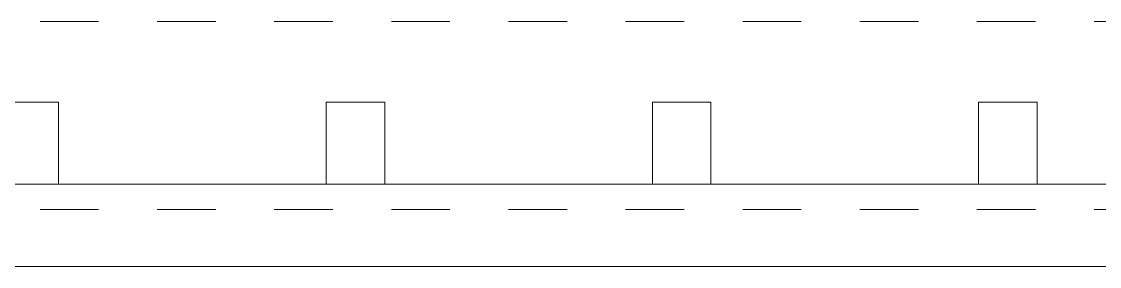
# Model space of a CAD drawing. Header units: metres. Extents: x 13.9 to 26.7, y -0.2 to 3.2.
# Drawn here: x 18.063 to 19.903, y 2.503 to 2.92 of the extents above; entities that cross this region are included whole.
import ezdxf

# ---------------------------------------------------------------- set-up
doc = ezdxf.new("R2010")
doc.units = ezdxf.units.M
doc.linetypes.add('_Pontos', pattern=[0.002, 0, -0.002])
doc.layers.add('Níveis', color=50, linetype='Continuous', lineweight=9)
doc.layers.add('Quadro estrutural', color=7, linetype='Continuous', lineweight=5)

# ---------------------------------------------------------------- blocks, each defined once
blk = doc.blocks.new('Tram - Tram-3151187-Corte 1')
at = {"layer": 'Quadro estrutural', "color": 10}
for p, q in [((18.5827, 2.6428), (18.1255, 2.6428)), ((19.1398, 2.6428), (18.6827, 2.6428)), ((19.697, 2.6428), (19.2398, 2.6428)), ((20.2541, 2.6428), (19.797, 2.6428)), ((17.5612, 2.5028), (20.6126, 2.5028))]:
    blk.add_line(p, q, dxfattribs=at)
blk = doc.blocks.new('Tram - Tram-V4407-Corte 1')
at = {"layer": 'Quadro estrutural', "color": 10}
for p, q in [((18.5827, 2.6428), (18.1255, 2.6428)), ((19.1398, 2.6428), (18.6827, 2.6428)), ((19.697, 2.6428), (19.2398, 2.6428)), ((20.2541, 2.6428), (19.797, 2.6428)), ((17.2768, 2.5028), (20.2612, 2.5028))]:
    blk.add_line(p, q, dxfattribs=at)
blk = doc.blocks.new('Tram - Tram-3151188-Corte 1')
at = {"layer": 'Quadro estrutural', "lineweight": 20}
for p, q in [((16.4541, 2.7828), (16.3541, 2.7828)), ((16.3541, 2.7828), (16.3541, 2.6428)), ((16.4541, 2.6428), (16.4541, 2.7828)), ((16.3541, 2.6428), (16.4541, 2.6428))]:
    blk.add_line(p, q, dxfattribs=at)

msp = doc.modelspace()

# ---------------------------------------------------------------- linework, layer by layer
at = {"layer": 'Níveis', "color": 9, "linetype": '_Pontos'}
for p, q in [((13.8941, 2.9202), (26.5866, 2.9202)), ((13.8941, 2.6), (26.6616, 2.6))]:
    msp.add_line(p, q, dxfattribs=at)

# ---------------------------------------------------------------- block references
at = {"layer": 'Quadro estrutural', "color": 10}
for name, p in [('Tram - Tram-3151188-Corte 1', (1.6714, 0)), ('Tram - Tram-3151188-Corte 1', (2.2286, 0)), ('Tram - Tram-3151188-Corte 1', (2.7857, 0)), ('Tram - Tram-3151188-Corte 1', (3.3429, 0)), ('Tram - Tram-V4407-Corte 1', (0, 0)), ('Tram - Tram-3151187-Corte 1', (0, 0))]:
    msp.add_blockref(name, p, dxfattribs=at)

doc.saveas('drawing.dxf')
